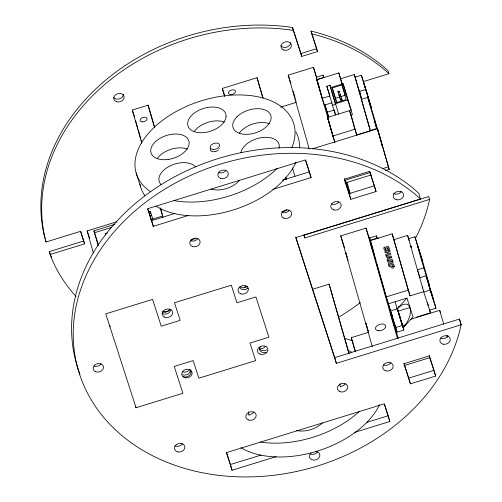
<?xml version="1.0" encoding="UTF-8"?>
<svg xmlns="http://www.w3.org/2000/svg" width="502" height="502" viewBox="0 0 502 502"><rect width="100%" height="100%" fill="white"/><g stroke="black" fill="none" stroke-linecap="round" stroke-linejoin="round"><path stroke-width="0.75" d="M461.137 324.769L460.102 329.337A198.221 158.513 -15.9 0 1 188.212 469.414A198.221 158.513 -15.9 0 1 112.203 234.089A198.221 158.513 -15.9 0 1 416.993 195.88L420.481 199.056L295.76 237.609L336.371 363.341L461.137 324.769L459.506 319.04L334.74 357.619L336.371 363.341M397.452 308.981L403.257 327.762C408.044 321.851 412.958 312.884 408.885 305.448L407.172 304.25C403.206 303.283 399.743 306.27 397.164 308.899L390.38 310.995L397.019 332.155L403.865 330.071L401.217 320.609M403.257 327.762L413.052 316.944L406.959 298.088L397.164 308.899L403.865 330.071M301.721 56.412L300.905 53.551L316.68 48.669L317.496 51.53L301.721 56.412L292.509 27.547L288.845 26.964A198.221 158.513 -15.9 0 0 44.245 235.438L46.084 241.989L80.546 231.334L84.587 243.846L50.031 254.527M141.759 143.158L132.321 110.045L148.103 105.163L154.785 127.608M224.589 96.422L222.317 88.446L257.03 77.716L263.104 98.034M309.232 148.931L288.211 75.131L313.455 67.324L316.825 77.76M323.137 75.124L323.752 77.433L316.963 79.536L316.354 77.22L323.137 75.124L324.041 77.515M332.155 102.728L324.261 105.169L316.768 79.774L338.863 72.941L342.213 83.934M340.726 78.726L354.299 74.534L355.472 78.174M361.421 75.231L371.348 107.648L361.421 75.231L355.109 77.182L361.76 99.459M335.392 115.008L326.821 86.231L329.977 85.258L330.705 87.499M351.287 110.352L343.111 83.734L330.674 87.58L338.649 114.167M342.019 84.945L346.179 99.559L336.39 102.584L332.224 87.969L342.019 84.945L345.094 94.47M280.649 107.171L296.337 102.326M363.548 81.544L388.943 73.694L388.128 70.832L384.645 67.657A198.221 158.513 -15.9 0 0 312.978 31.557L311.014 31.124L317.496 51.53M322.071 98.373L329.958 95.932M336.792 102.615L335.537 98.229L345.332 95.198M359.187 91.489L365.5 89.544M335.298 103.795L347.729 99.948L343.111 83.734M332.255 105.307L335.411 104.334L329.977 85.258M367.753 97.457L361.44 99.409L370.3 130.507L376.613 128.556L367.753 97.457L373.601 115.56L381.407 142.957M328.716 117.468L327.222 112.216L334.395 110.001M334.721 141.991L327.505 117.449L349.593 110.622L351.463 116.401M332.801 136.048L354.889 129.221L349.593 110.622M354.889 129.221L356.759 135.007L370.332 130.809L354.299 74.534M312.376 148.849L377.523 128.707L389.207 169.375L385.461 170.529M93.372 252.995L87.135 230.945L116.834 221.765M148.021 212.12L150.299 211.449L152.934 219.418M98.197 245.811L93.93 230.845L114.858 224.375M149.245 213.745L150.738 213.287L150.249 211.436M94.37 232.784L111.444 227.5M150.06 215.565L151.541 215.107M105.219 233.744L107.453 233.047M150.738 219.669L162.673 215.979M76.097 296.55A198.221 158.513 -15.9 0 1 51.436 258.034L49.315 251.634L83.771 240.985L84.587 243.846M188.432 215.483L153.286 226.346L151.654 220.623L174.834 213.457M282.519 180.162L309.445 171.841L305.655 160.107M272.937 189.354L311.071 177.564L309.646 172.556M344.962 180.287L370.42 172.418M382.398 168.71L388.391 166.859L377.523 128.707M345.025 183.035L371.229 174.928M350.798 199.325L349.172 193.603L374.417 185.796L376.048 191.519L350.798 199.325L344.303 179.214L369.547 171.408L376.048 191.519M303.873 235.005L304.833 237.979L429.599 199.407L428.564 203.981A198.221 158.513 -15.9 0 1 415.361 238.532M372.289 346.612L340.758 235.921L366.008 228.115L373.683 251.809M372.277 247.455L369.629 237.986L376.412 235.89L377.309 238.281M416.892 317.007L430.459 312.809L423.638 291.687L410.065 295.885L392.169 233.825L370.081 240.653L386.22 297.171M394.039 239.605L407.605 235.413L409.255 240.508M408.609 238.732L414.922 236.781L420.77 254.884L429.63 285.983L423.782 267.873L414.922 236.781M312.853 289.19L329.099 284.163L349.116 353.427M423.782 267.873L417.469 269.825L420.042 277.794M419.722 277.744L426.035 275.793L431.883 293.896L435.956 308.203L429.649 310.154M392.169 233.825L408.201 290.1L386.107 296.927L392.828 317.728M426.035 275.793L430.114 290.1L423.801 292.051L407.605 235.413M388.341 303.842L406.959 298.088M398.582 306.804L399.805 306.421M398.174 311.177L410.008 307.519M355.366 351.858L351.312 337.645L368.537 332.318M410.473 319.354L439.677 310.324L440.486 312.84M136.073 407.756L182.904 393.279L174.238 366.447L193.176 360.593L198.861 378.194L255.662 360.631L249.977 343.029L268.915 337.175L255.92 296.946L236.982 302.8L231.296 285.199L174.495 302.756L180.18 320.358L161.242 326.212L152.577 299.387L105.746 313.863L136.073 407.756L135.665 406.325M395.463 327.58L402.246 325.484M402.623 325.585L405.691 324.637M404.179 365.582L429.643 357.706M434.217 371.034L435.648 376.042L410.398 383.842L408.766 378.119L434.017 370.319L429.204 355.416M276.188 456.619L232.068 470.255L230.437 464.532L261.096 455.057M366.542 422.458L388.228 415.75L384.438 404.016M354.707 432.341L389.859 421.473L388.429 416.465M293.319 30.409L289.66 29.825A198.221 158.513 -15.9 0 0 45.061 238.299M311.83 33.985L313.794 34.418A198.221 158.513 -15.9 0 1 385.454 70.518L388.943 73.694M378.483 238.569L377.021 238.205L370.238 240.301L370.658 241.751M369.629 237.986L369.993 238.82M87.135 230.945L87.43 231.61M378.502 238.695L377.021 238.205L376.412 235.89M293.168 91.596L293.419 92.274M368.455 123.329L368.324 123.021L368.556 124M411.194 247.015L410.95 246.463L411.075 246.984M49.315 251.634L50.357 254.464M391.767 314.923L391.604 314.516L391.761 315.212M345.865 252.77L346.16 253.642M371.624 244.229L371.787 244.7M394.923 325.459L395.25 326.344L395.087 325.641M368.732 332.525L368.55 331.998M391.93 315.4L392.25 316.373M295.96 100.82L295.753 100.187M366.196 324.016L365.864 323.062L366.203 324.417M394.829 325.183L393.587 321.293M391.391 313.273L389.772 308.686L390.38 310.995M293.689 93.083L293.934 93.855M87.85 232.859L89.62 238.306M430.114 290.1L435.956 308.203M381.758 144.488L382.461 146.659L381.827 144.438M388.391 166.859L389.207 169.375M410.95 245.974L411.42 247.423M356.182 80.358L356.652 81.813M359.557 90.944L360.725 94.564M369.353 125.996L369.71 127.1M347.729 99.948L352.517 114.776M408.201 290.1L410.065 295.885M369.842 171.64L374.172 185.056M435.648 376.042L429.147 355.924L403.903 363.73L410.398 383.842M339.327 91.345A0.728 0.439 -17.9 0 1 338.386 92.029A0.728 0.439 -17.9 0 1 338.179 91.301A0.728 0.439 -17.9 0 1 339.327 91.345L342.169 100.149M337.934 91.772L340.544 99.842M332.224 87.969L335.537 98.229M311.014 31.124L316.448 47.941M326.821 86.231L329.475 94.439M397.239 308.272L400.282 317.703M370.62 242.428L373.689 251.922M316.768 79.774L318.45 84.976M324.926 105.031L328.609 116.966M318.965 86.664L317.314 81.55L322.177 98.618M324.863 104.918L327.222 112.216M327.505 117.449L329.475 123.567M346.06 181.787L349.913 193.709M344.353 178.706L349.172 193.603M403.953 363.222L408.766 378.119M292.509 27.547L300.905 53.551M340.758 235.921L344.61 247.837M288.211 75.131L290.859 83.326M311.071 177.564L305.385 159.962L147.601 208.744L153.286 226.346M389.859 421.473L384.174 403.872L226.383 452.653L232.068 470.255M351.312 337.645L355.109 350.634M285.274 177.093L285.751 178.58M295.81 237.095L334.74 357.619M222.317 88.446L224.752 95.989M132.321 110.045L134.762 117.587M147.864 208.888L151.654 220.623M226.647 452.798L230.437 464.532M136.111 172.895L140.579 186.725M93.93 230.845L98.48 244.926M80.678 231.416L83.533 240.251M109.649 325.277L110.133 326.771M361.22 97.488L361.584 98.63M348.137 260.475L347.961 259.923M366.504 324.957L366.686 325.503M368.242 331.056L367.972 330.216M391.604 313.945L392.244 315.959M295.408 99.139L295.22 98.543M392.658 317.628L392.796 318.073M361.032 96.924L359.783 92.92M346.964 256.139L347.164 256.792M347.472 258.379L347.673 259.019M367.169 327.047L366.968 326.413M294.31 95.041L294.41 95.355M367.684 329.287L367.477 328.641M393.116 319.077L393.267 319.561M294.925 97.595L294.618 96.61M392.62 319.899L394.183 325.246L391.071 315.162L392.52 320.176M393.593 320.615L393.744 321.104M393.11 319.749L393.261 320.245M347.171 257.394L346.863 256.409M294.818 96.666L294.919 96.993M377.887 131.147L374.636 121.07L376.876 128.801M367.175 327.649L366.874 326.67M294.417 95.951L294.122 94.985M360.361 93.861L360.775 95.211M359.168 90.9L359.576 92.249M372.509 247.555L372.653 248.019M371.888 245.886L372.572 248.12M373.111 251.27L370.965 244.581L374.078 254.665L373.293 251.878M394.057 322.14L394.817 324.273M392.796 318.72L391.924 315.789M346.669 255.775L346.399 254.872M368.066 329.965L368.242 330.554M366.686 326.049L366.422 325.177M423.406 290.225L423.776 291.461M293.94 94.376L293.544 93.046M370.871 242.472L371.662 245.139M372.107 246.206L372.227 246.614M394.484 323.545L394.836 324.744M358.152 87.492L358.459 88.528M346.167 254.075L345.79 252.744M429.511 199.432L428.783 196.546L304.017 235.118L304.833 237.979M459.424 319.071L461.049 324.794M420.481 199.056L418.85 193.326L415.367 190.158A198.221 158.513 -15.9 0 0 173.014 177.695A198.221 158.513 -15.9 0 0 79.969 374.222M439.677 310.324L443.686 324.06M446.88 335.286L447.351 337.256M427.503 302.624L428.357 305.636M429.605 309.809L430.459 312.809M350.622 113.471L356.759 135.007M338.863 72.941L342.038 84.104M395.13 301.746L397.164 308.899L397.019 308.385M334.451 110.798L335.499 114.469M395.658 326.997L396.266 329.143M373.576 251.991L376.149 261.034M376.582 262.54L398.243 338.593M366.008 228.115L397.54 338.806M324.888 104.761L328.534 117.562M346.982 182.326L350.201 193.621M313.455 67.324L334.909 142.631M328.044 119.225L332.908 136.293M329.099 284.163L348.953 353.866M292.572 167.994L294.912 176.221M285.795 177.695L286.228 179.195M257.03 77.716L262.791 97.946M285.425 177.388L286.065 179.641M148.103 105.163L154.472 127.521M135.615 120.58L137.749 128.079M138.175 129.579L140.736 138.571M141.162 140.071L141.802 142.317M160.59 208.267L162.297 214.266M160.194 207.891L162.981 217.68M45.274 239.128L46.084 241.989M293.419 92.613L293.155 91.628M422.439 286.893L422.766 288.048M371.781 245.095L371.562 244.298M396.473 329.858L397.082 332.173M379.28 135.866L379.474 136.619M387.249 248.314L387.268 248.791M286.88 209.667A5.284 4.229 -15.9 0 1 281.71 211.725M195.146 238.199A5.284 4.229 -15.9 0 1 190.528 240.031M249.224 415.461A5.284 4.229 -15.9 0 1 248.666 411.753M340.563 386.948A5.284 4.229 -15.9 0 1 340.08 383.735M316.034 451.53A5.284 4.229 -15.9 0 1 319.335 457.184A5.284 4.229 -15.9 0 1 311.604 459.575A5.284 4.229 -15.9 0 1 310.983 453.086M401.255 191.613A5.284 4.229 -15.9 0 1 393.549 193.559M338.85 201.829A5.284 4.229 -15.9 0 1 331.709 204.038M197.807 238.525A5.284 4.229 -15.9 0 1 190.666 240.728M246.062 285.833A5.284 4.229 -15.9 0 1 244.135 287.571M169.481 310.211A5.284 4.229 -15.9 0 1 163.181 311.453M101.172 363.812A5.284 4.229 -15.9 0 1 94.031 366.021M265.552 346.179A5.284 4.229 -15.9 0 1 259.666 348.702M182.69 443.492A5.284 4.229 -15.9 0 1 174.828 445.701M317.496 451.813A5.284 4.229 -15.9 0 1 310.355 454.021M448.073 335.782A5.284 4.229 -15.9 0 1 440.48 338.128M390.832 362.764A5.284 4.229 -15.9 0 1 383.691 364.973M345.363 383.735A5.284 4.229 -15.9 0 1 340.827 386.283M289.328 210.231A5.284 4.229 -15.9 0 1 282.187 212.434M189.812 369.597A5.284 4.229 -15.9 0 1 182.672 371.806M253.849 412.029A5.284 4.229 -15.9 0 1 249.306 414.577M225.931 170.366A5.284 4.229 -15.9 0 1 218.79 172.575M248.082 288.129A5.284 4.229 -15.9 0 1 239.379 286.987M170.749 309.351A5.284 4.229 -15.9 0 1 167.48 313.606A5.284 4.229 -15.9 0 1 161.813 313.185M189.561 369.321A5.284 4.229 -15.9 0 1 189.944 374.925A5.284 4.229 -15.9 0 1 183.186 376.632M266.035 352.316A5.284 4.229 -15.9 0 1 260.569 351.274A5.284 4.229 -15.9 0 1 260.243 346.549M247.536 286.222A5.284 4.229 -15.9 0 1 240.163 286.887M169.481 309.652A5.284 4.229 -15.9 0 1 162.341 311.861M190.509 370.307A5.284 4.229 -15.9 0 1 182.646 374.724M266.75 349.869A5.284 4.229 -15.9 0 1 259.653 348.934M105.564 235.206A23.123 0.389 72.8 0 1 105.665 234.629M341.536 99.898A0.728 0.439 -17.9 0 1 341.925 100.62M341.065 100.808A0.728 0.439 -17.9 0 1 340.833 100.676M150.255 191.469A82.592 49.572 -17.9 0 1 201.421 100.808A82.592 49.572 -17.9 0 1 291.775 147.72M277.242 168.277A82.592 49.572 -17.9 0 1 173.949 200.58M239.542 180.262A19.823 11.897 -17.9 0 1 211.072 189.066M219.694 148.247A4.957 2.974 -17.9 0 1 219.612 148.454M218.533 149.885A4.957 2.974 -17.9 0 1 218.081 150.249M217.83 150.424A4.957 2.974 -17.9 0 1 217.573 150.587M217.021 150.889A4.957 2.974 -17.9 0 1 216.13 151.265M215.822 151.366A4.957 2.974 -17.9 0 1 211.216 151.14A4.957 2.974 -17.9 0 1 210.614 148.128M279.056 148.272A19.823 11.897 -17.9 0 0 263.073 137.416L261.831 137.567A19.823 11.897 -17.9 0 0 240.941 152.828M161.205 184.705A19.823 11.897 -17.9 0 1 168.91 166.526L170.034 165.942A19.823 11.897 -17.9 0 1 195.529 166.865M295.923 131.926A82.592 49.572 -17.9 0 1 299.499 147.713M295.935 162.253A82.592 49.572 -17.9 0 1 233.574 209.861A82.592 49.572 -17.9 0 1 155.978 206.127M144.745 195.56A82.592 49.572 -17.9 0 1 139.976 184.196M157.396 158.375A19.823 11.897 -17.9 0 1 184.435 148.234L185.483 148.466A19.823 11.897 -17.9 0 1 187.441 149.088M194.312 131.392A19.823 11.897 -17.9 0 1 224.356 122.105M239.385 133.03A19.823 11.897 -17.9 0 1 240.696 131.398L241.456 130.608A19.823 11.897 -17.9 0 1 269.43 123.737M379.562 404.744A82.592 49.572 -17.9 0 1 317.333 451.116A82.592 49.572 -17.9 0 1 240.897 447.621M359.256 411.521A82.592 49.572 -17.9 0 1 260.494 442.055M345.464 338.624A82.592 49.572 -17.9 0 1 352.956 340.965M322.366 422.954A19.823 11.897 -17.9 0 1 296.349 430.446M348.288 350.666A19.823 11.897 -17.9 0 1 351.739 352.304M360.348 302.543A198.221 158.513 -15.9 0 1 338.467 317.327M51.493 257.225A198.221 158.513 -15.9 0 1 50.62 255.173M290.608 42.664A5.284 4.229 -15.9 0 1 286.692 47.157A5.284 4.229 -15.9 0 1 280.85 45.682M123.348 94.376A5.284 4.229 -15.9 0 1 119.432 98.869A5.284 4.229 -15.9 0 1 113.59 97.394M393.016 261.918C393.217 263.337 391.158 264.014 390.318 262.96L388.686 265.15L388.284 263.745L389.59 261.492L387.801 262.044L387.475 260.889L392.351 259.383L393.016 261.918M385.988 247.844C385.072 253.661 385.373 244.744 383.93 247.36A10.134 6.08 -17.9 0 0 384.03 249.149C384.444 251.841 388.429 250.567 387.255 247.982C388.937 246.181 387.387 251.408 389.276 249.507L389.314 249.117A10.881 6.532 -17.9 0 0 389.163 247.856L388.347 246.62L387.418 246.35A1.129 0.678 -17.9 0 0 386.302 246.909L385.988 247.844M394.29 266.487L393.512 267.848A1.399 0.841 -17.9 0 1 392.451 268.106L391.271 267.528L390.707 266.154L389.113 266.65L388.78 265.495L393.662 263.983L394.29 266.487M226.063 116.376L225.988 117.198A19.823 11.897 -17.9 0 1 210.112 131.336A19.823 11.897 -17.9 0 1 189.411 128.506L188.921 127.859A19.823 11.897 -17.9 0 1 203.592 108.438A19.823 11.897 -17.9 0 1 226.063 116.376M393.235 266.336C390.895 268.313 392.288 263.525 393.235 266.336M391.98 261.793L390.92 262.195L390.468 261.216L391.78 260.814L391.98 261.793M398.406 312.451L402.014 324.21L398.406 312.451M236.988 116.778L236.229 117.568A19.823 11.897 -17.9 0 0 237.157 132.315A19.823 11.897 -17.9 0 0 259.973 131.06L261.096 130.476A19.823 11.897 -17.9 0 0 266.694 110.729A19.823 11.897 -17.9 0 0 236.988 116.778M391.773 257.369L387.343 260.431L387.004 259.245L387.914 258.649L387.506 257.2L386.427 257.219L386.094 256.058L391.416 256.108L391.773 257.369M390.205 257.149L388.73 258.122L388.46 257.181L390.205 257.149M389.734 250.203L384.858 251.709L385.185 252.87L387.349 252.199L387.795 253.774L385.636 254.445L385.963 255.6L390.845 254.094L390.512 252.933L388.73 253.485L388.278 251.91L390.067 251.358L389.734 250.203M168.183 159.441L166.934 159.592A19.823 11.897 -17.9 0 1 151.905 146.214A19.823 11.897 -17.9 0 1 179.967 134.404L181.021 134.636A19.823 11.897 -17.9 0 1 187.961 147.525A19.823 11.897 -17.9 0 1 168.183 159.441M418.009 246.902L417.871 246.595L422.747 262.37L418.009 246.902M364.119 83.953L363.956 83.564L368.813 99.314L364.119 83.953M428.727 284.515L428.57 284.119L433.421 299.876L428.727 284.515M230.751 94.564A3.633 2.184 -17.9 0 0 235.444 91.132A3.633 2.184 -17.9 0 0 229.715 90.925A3.633 2.184 -17.9 0 0 230.751 94.564M142.392 121.879A3.633 2.184 -17.9 0 0 147.08 118.453A3.633 2.184 -17.9 0 0 141.357 118.246A3.633 2.184 -17.9 0 0 142.392 121.879M396.668 199.802A5.284 4.229 -15.9 0 0 403.52 194.299A5.284 4.229 -15.9 0 0 394.999 192.674A5.284 4.229 -15.9 0 0 396.668 199.802M333.341 209.761A5.284 4.229 -15.9 0 0 341.203 205.349A5.284 4.229 -15.9 0 0 333.428 202.331A5.284 4.229 -15.9 0 0 333.341 209.761M95.662 371.744A5.284 4.229 -15.9 0 0 103.525 367.326A5.284 4.229 -15.9 0 0 95.75 364.314A5.284 4.229 -15.9 0 0 95.662 371.744M177.946 451.951A5.284 4.229 -15.9 0 0 184.792 446.441A5.284 4.229 -15.9 0 0 176.271 444.822A5.284 4.229 -15.9 0 0 177.946 451.951M443.322 344.24A5.284 4.229 -15.9 0 0 450.168 338.731A5.284 4.229 -15.9 0 0 441.647 337.112A5.284 4.229 -15.9 0 0 443.322 344.24M385.323 370.696A5.284 4.229 -15.9 0 0 393.185 366.278A5.284 4.229 -15.9 0 0 385.411 363.26A5.284 4.229 -15.9 0 0 385.323 370.696M260.042 354.111A5.284 4.229 -15.9 0 0 267.911 349.693A5.284 4.229 -15.9 0 0 260.13 346.681A5.284 4.229 -15.9 0 0 260.042 354.111M240.552 293.764A5.284 4.229 -15.9 0 0 248.415 289.347A5.284 4.229 -15.9 0 0 240.64 286.335A5.284 4.229 -15.9 0 0 240.552 293.764M164.813 317.176A5.284 4.229 -15.9 0 0 172.675 312.765A5.284 4.229 -15.9 0 0 164.901 309.747A5.284 4.229 -15.9 0 0 164.813 317.176M192.297 246.457A5.284 4.229 -15.9 0 0 200.16 242.039A5.284 4.229 -15.9 0 0 192.385 239.021A5.284 4.229 -15.9 0 0 192.297 246.457M283.812 218.163A5.284 4.229 -15.9 0 0 291.681 213.745A5.284 4.229 -15.9 0 0 283.906 210.727A5.284 4.229 -15.9 0 0 283.812 218.163M184.303 377.529A5.284 4.229 -15.9 0 0 192.172 373.111A5.284 4.229 -15.9 0 0 184.391 370.093A5.284 4.229 -15.9 0 0 184.303 377.529M248.339 419.954A5.284 4.229 -15.9 0 0 256.202 415.543A5.284 4.229 -15.9 0 0 248.427 412.525A5.284 4.229 -15.9 0 0 248.339 419.954M339.854 391.66A5.284 4.229 -15.9 0 0 347.723 387.249A5.284 4.229 -15.9 0 0 339.948 384.231A5.284 4.229 -15.9 0 0 339.854 391.66M220.416 178.298A5.284 4.229 -15.9 0 0 228.284 173.88A5.284 4.229 -15.9 0 0 220.51 170.868A5.284 4.229 -15.9 0 0 220.416 178.298M339.446 95.725A0.715 0.427 -17.9 0 0 340.369 95.054A0.715 0.427 -17.9 0 0 339.245 95.01A0.715 0.427 -17.9 0 0 339.446 95.725M340.513 99.371A0.659 0.395 -17.9 0 0 341.366 98.75A0.659 0.395 -17.9 0 0 340.325 98.712A0.659 0.395 -17.9 0 0 340.513 99.371M213.25 149.452A4.957 2.974 -17.9 0 0 219.644 144.783A4.957 2.974 -17.9 0 0 211.838 144.501A4.957 2.974 -17.9 0 0 213.25 149.452M283.555 49.943A5.284 4.229 -15.9 0 0 291.424 45.531A5.284 4.229 -15.9 0 0 283.643 42.513A5.284 4.229 -15.9 0 0 283.555 49.943M116.295 101.655A5.284 4.229 -15.9 0 0 124.163 97.237A5.284 4.229 -15.9 0 0 116.389 94.225A5.284 4.229 -15.9 0 0 116.295 101.655M378.784 330.824A5.284 3.175 -17.9 0 0 385.605 325.842A5.284 3.175 -17.9 0 0 377.278 325.534A5.284 3.175 -17.9 0 0 378.784 330.824"/></g></svg>
